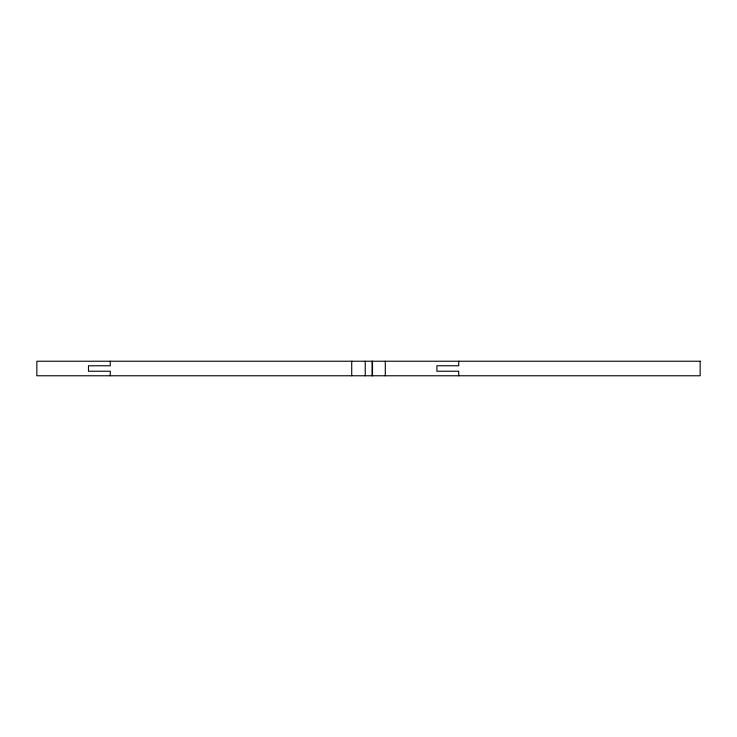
<?xml version="1.0" encoding="UTF-8"?>
<svg xmlns="http://www.w3.org/2000/svg" width="737" height="737" viewBox="0 0 737 737"><rect width="100%" height="100%" fill="white"/><g stroke="black" fill="none" stroke-linecap="round" stroke-linejoin="round"><path stroke-width="1.11" d="M458.709 361.231L458.709 365.773L436.903 365.773L436.903 371.227L458.709 371.227L458.709 375.769M385.285 361.231L385.285 375.769M372.507 361.231L372.507 375.769M372.084 361.231L372.084 375.769M365.239 361.231L365.239 375.769M351.715 361.231L351.715 375.769M110.274 361.231L110.274 365.773L88.477 365.773L88.477 371.227L110.274 371.227L110.274 375.769M700.15 361.231L36.85 361.231L36.85 375.769L700.15 375.769L700.15 361.231"/></g></svg>
